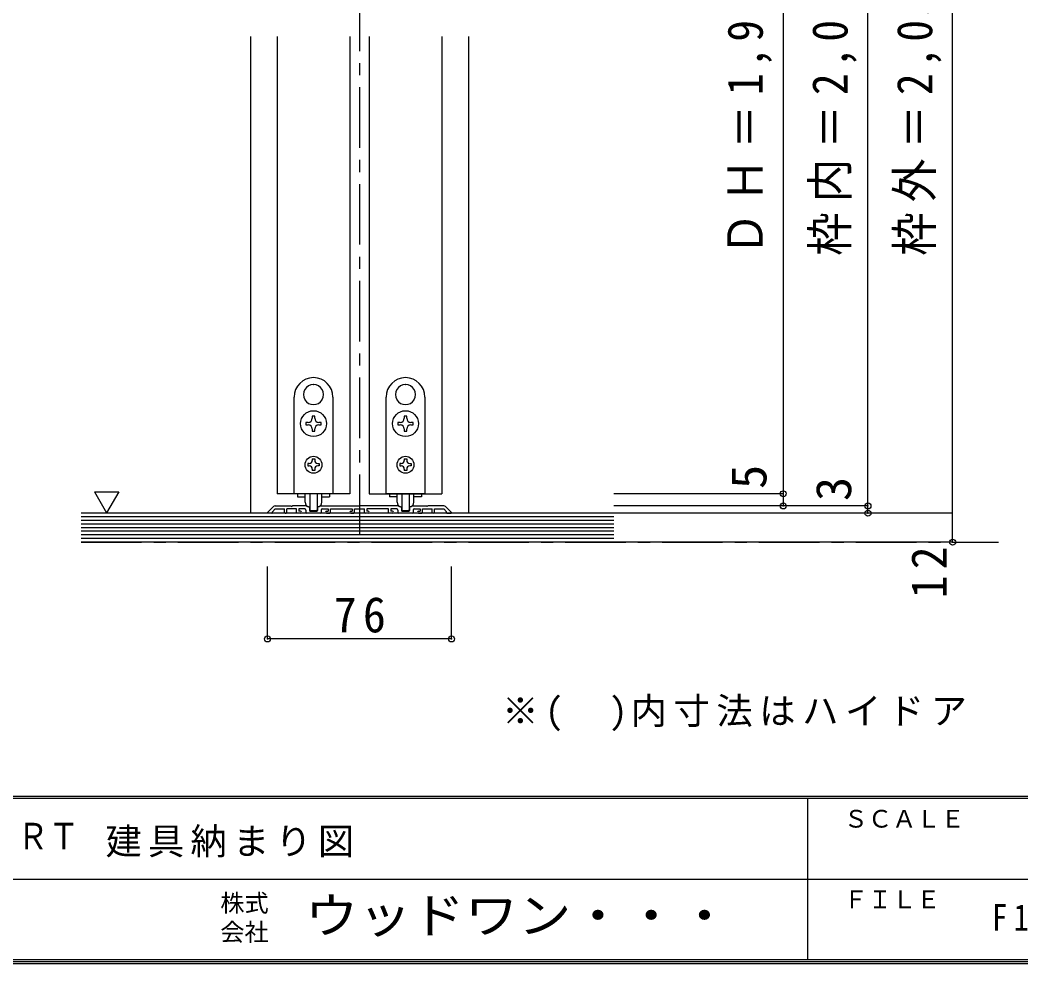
# Model space of a CAD drawing. Units: millimetres at full size, sheet at 1:5; details may follow other scales. Extents: x -973 to 977, y -718 to 696.
# Drawn here: x 149.8 to 563.2, y -700.8 to -310.7 of the extents above; entities that cross this region are included whole.
import ezdxf
from ezdxf.enums import TextEntityAlignment as Align

# ---------------------------------------------------------------- set-up
doc = ezdxf.new("R2010")
doc.units = ezdxf.units.MM
doc.header["$LTSCALE"] = 5
doc.header["$PDMODE"] = 32
doc.header["$PDSIZE"] = 2.5
doc.linetypes.add('CHAIN1', pattern=[8, 5, -1, 1, -1])
for name, color, linetype in [('0-1_通り芯', 4, 'CHAIN1'), ('0-3_仕上げ', 2, 'Continuous'), ('0-4_枠', 3, 'Continuous'), ('0-6_扉', 6, 'Continuous'), ('0-7_金物', 7, 'Continuous'), ('0-A_文字', 7, 'Continuous'), ('0-B_寸法', 7, 'Continuous'), ('F-0_補助線', 7, 'Continuous'), ('F-1_枠', 6, 'Continuous'), ('F-A_文字', 7, 'Continuous')]:
    doc.layers.add(name, color=color, linetype=linetype)
doc.styles.add('HGP明朝B', font='')
doc.styles.add('ＭＳ ゴシック', font='')
doc.styles.get('HGP明朝B').set_extended_font_data('HGP明朝B')
doc.styles.get('ＭＳ ゴシック').set_extended_font_data('MS Gothic')

msp = doc.modelspace()

# ---------------------------------------------------------------- linework, layer by layer
at = {"layer": '0-1_通り芯'}
for p, q in [((289.986, -18.5), (289.986, -526.5)), ((174.986, -526.5), (553.986, -526.5))]:
    msp.add_line(p, q, dxfattribs=at)
at = {"layer": '0-3_仕上げ'}
for p, q in [((394.986, -514.5), (174.986, -514.5)), ((394.986, -526.5), (174.986, -526.5))]:
    msp.add_line(p, q, dxfattribs=at)
at = {"layer": '0-3_仕上げ', "color": 7}
for p, q in [((394.986, -516), (174.986, -516)), ((394.986, -517.5), (174.986, -517.5)), ((394.986, -519), (174.986, -519)), ((394.986, -520.5), (174.986, -520.5)), ((394.986, -522), (174.986, -522)), ((394.986, -523.5), (174.986, -523.5)), ((394.986, -525), (174.986, -525))]:
    msp.add_line(p, q, dxfattribs=at)
at = {"layer": '0-4_枠', "color": 4}
for p, q in [((244.986, -317.5), (244.986, -514.5)), ((334.986, -317.5), (334.986, -514.5))]:
    msp.add_line(p, q, dxfattribs=at)
at = {"layer": '0-4_枠'}
for p, q in [((254.411, -511.793), (252.045, -514.159)), ((255.118, -511.5), (261.686, -511.5)), ((261.686, -511.5), (261.986, -511.8)), ((261.986, -511.8), (262.286, -511.5)), ((267.758, -511.5), (262.286, -511.5)), ((267.911, -511.524), (269.04, -511.888)), ((269.386, -512.364), (269.386, -513.4)), ((272.586, -512.364), (272.586, -513.4)), ((274.061, -511.524), (272.933, -511.888)), ((274.215, -511.5), (289.686, -511.5)), ((305.911, -511.524), (307.04, -511.888)), ((307.386, -512.364), (307.386, -513.4)), ((310.586, -512.364), (310.586, -513.4)), ((312.061, -511.524), (310.933, -511.888)), ((312.215, -511.5), (317.686, -511.5)), ((325.562, -511.793), (327.928, -514.159)), ((253.786, -514.5), (252.186, -514.5)), ((258.986, -514.2), (258.986, -512.7)), ((259.286, -514.5), (259.686, -514.5)), ((259.986, -514.2), (259.986, -512.7)), ((263.986, -512.7), (259.986, -512.7)), ((263.986, -514.2), (263.986, -512.7)), ((265.586, -514.5), (264.286, -514.5)), ((264.986, -512.7), (264.986, -513.7)), ((267.386, -512.7), (264.986, -512.7)), ((265.586, -513.7), (264.986, -513.7)), ((267.886, -513.2), (267.886, -514.2)), ((273.786, -514.5), (268.186, -514.5)), ((269.686, -513.7), (272.286, -513.7)), ((274.086, -513.2), (274.086, -514.2)), ((276.386, -513.7), (276.986, -513.7)), ((276.386, -514.5), (277.686, -514.5)), ((286.386, -513.7), (286.986, -513.7)), ((286.386, -514.5), (287.686, -514.5)), ((291.986, -514.2), (291.986, -512.7)), ((293.586, -514.5), (292.286, -514.5)), ((292.986, -512.7), (292.986, -513.7)), ((301.986, -512.7), (292.986, -512.7)), ((293.586, -513.7), (292.986, -513.7)), ((301.986, -514.2), (301.986, -512.7)), ((303.586, -514.5), (302.286, -514.5)), ((302.986, -512.7), (302.986, -513.7)), ((305.386, -512.7), (302.986, -512.7)), ((303.586, -513.7), (302.986, -513.7)), ((305.886, -513.2), (305.886, -514.2)), ((311.786, -514.5), (306.186, -514.5)), ((307.686, -513.7), (310.286, -513.7)), ((312.086, -513.2), (312.086, -514.2)), ((314.386, -513.7), (314.986, -513.7)), ((314.386, -514.5), (315.686, -514.5)), ((319.986, -514.2), (319.986, -512.7)), ((320.686, -514.5), (320.286, -514.5)), ((325.986, -513.914), (324.772, -512.7)), ((325.986, -514.3), (325.986, -513.914)), ((326.186, -514.5), (327.786, -514.5))]:
    msp.add_line(p, q, dxfattribs=at)
for points in [[(305.758, -511.5), (290.286, -511.5), (289.986, -511.8), (289.686, -511.5)], [(324.855, -511.5), (318.286, -511.5), (317.986, -511.8), (317.686, -511.5)], [(253.986, -514.3), (253.986, -513.914), (255.2, -512.7), (258.986, -512.7)], [(274.586, -512.7), (276.986, -512.7), (276.986, -513.7)], [(277.986, -514.2), (277.986, -512.7), (286.986, -512.7), (286.986, -513.7)], [(287.986, -514.2), (287.986, -512.7), (291.986, -512.7)], [(312.586, -512.7), (314.986, -512.7), (314.986, -513.7)], [(315.986, -514.2), (315.986, -512.7), (319.986, -512.7)], [(320.986, -514.2), (320.986, -512.7), (324.772, -512.7)]]:
    msp.add_lwpolyline(points, dxfattribs=at)
for centre, radius, start, end in [((255.118, -512.5), 1, 90, 135), ((267.758, -512), 0.5, 72.1213, 90), ((268.886, -512.364), 0.5, 0, 72.1213), ((273.086, -512.364), 0.5, 107.8787, 180), ((274.215, -512), 0.5, 90, 107.8787), ((305.758, -512), 0.5, 72.1213, 90), ((306.886, -512.364), 0.5, 0, 72.1213), ((311.086, -512.364), 0.5, 107.8787, 180), ((312.215, -512), 0.5, 90, 107.8787), ((324.855, -512.5), 1, 45, 90), ((252.186, -514.3), 0.2, 135, 270), ((253.786, -514.3), 0.2, 270, 0), ((259.286, -514.2), 0.3, 180, 270), ((259.686, -514.2), 0.3, 270, 0), ((264.286, -514.2), 0.3, 180, 270), ((265.586, -514.1), 0.4, 0, 90), ((265.586, -514.1), 0.4, 270, 0), ((267.386, -513.2), 0.5, 0, 90), ((268.186, -514.2), 0.3, 180, 270), ((269.686, -513.4), 0.3, 180, 270), ((272.286, -513.4), 0.3, 270, 0), ((273.786, -514.2), 0.3, 270, 0), ((274.586, -513.2), 0.5, 90, 180), ((276.386, -514.1), 0.4, 90, 180), ((276.386, -514.1), 0.4, 180, 270), ((277.686, -514.2), 0.3, 270, 0), ((286.386, -514.1), 0.4, 90, 180), ((286.386, -514.1), 0.4, 180, 270), ((287.686, -514.2), 0.3, 270, 0), ((292.286, -514.2), 0.3, 180, 270), ((293.586, -514.1), 0.4, 0, 90), ((293.586, -514.1), 0.4, 270, 0), ((302.286, -514.2), 0.3, 180, 270), ((303.586, -514.1), 0.4, 0, 90), ((303.586, -514.1), 0.4, 270, 0), ((305.386, -513.2), 0.5, 0, 90), ((306.186, -514.2), 0.3, 180, 270), ((307.686, -513.4), 0.3, 180, 270), ((310.286, -513.4), 0.3, 270, 0), ((311.786, -514.2), 0.3, 270, 0), ((312.586, -513.2), 0.5, 90, 180), ((314.386, -514.1), 0.4, 90, 180), ((314.386, -514.1), 0.4, 180, 270), ((315.686, -514.2), 0.3, 270, 0), ((320.286, -514.2), 0.3, 180, 270), ((320.686, -514.2), 0.3, 270, 0), ((326.186, -514.3), 0.2, 180, 270), ((327.786, -514.3), 0.2, 270, 45)]:
    msp.add_arc(centre, radius, start, end, dxfattribs=at)
at = {"layer": '0-6_扉'}
for p, q in [((255.986, -317.5), (255.986, -506.5)), ((285.986, -317.5), (285.986, -506.5)), ((293.986, -317.5), (293.986, -506.5)), ((323.986, -317.5), (323.986, -506.5)), ((285.986, -506.5), (255.986, -506.5)), ((293.986, -506.5), (323.986, -506.5))]:
    msp.add_line(p, q, dxfattribs=at)
at = {"layer": '0-7_金物'}
for p, q in [((270.887, -461.351), (270.986, -461.45)), ((271.085, -461.351), (270.986, -461.45)), ((308.887, -461.351), (308.986, -461.45)), ((309.085, -461.351), (308.986, -461.45)), ((262.986, -506.5), (262.986, -466.5)), ((278.986, -466.5), (278.986, -506.5)), ((300.986, -506.5), (300.986, -466.5)), ((316.986, -466.5), (316.986, -506.5)), ((267.344, -467.489), (267.479, -467.525)), ((267.443, -467.66), (267.479, -467.525)), ((274.629, -467.489), (274.494, -467.525)), ((274.53, -467.66), (274.494, -467.525)), ((305.344, -467.489), (305.479, -467.525)), ((305.443, -467.66), (305.479, -467.525)), ((312.629, -467.489), (312.494, -467.525)), ((312.53, -467.66), (312.494, -467.525)), ((270.486, -474.35), (270.486, -475.3)), ((271.486, -474.35), (270.486, -474.35)), ((271.486, -475.3), (271.486, -474.35)), ((308.486, -474.35), (308.486, -475.3)), ((309.486, -474.35), (308.486, -474.35)), ((309.486, -475.3), (309.486, -474.35)), ((268.786, -477), (267.836, -477)), ((267.836, -477), (267.836, -478)), ((267.836, -478), (268.786, -478)), ((274.136, -477), (273.186, -477)), ((273.186, -478), (274.136, -478)), ((274.136, -478), (274.136, -477)), ((306.786, -477), (305.836, -477)), ((305.836, -477), (305.836, -478)), ((305.836, -478), (306.786, -478)), ((312.136, -477), (311.186, -477)), ((311.186, -478), (312.136, -478)), ((312.136, -478), (312.136, -477)), ((271.486, -480.65), (271.486, -479.7)), ((309.486, -480.65), (309.486, -479.7)), ((269.186, -494), (268.586, -494)), ((268.586, -494), (268.586, -495)), ((268.586, -495), (269.186, -495)), ((270.486, -492.1), (271.486, -492.1)), ((270.486, -492.1), (270.486, -492.7)), ((271.486, -492.1), (271.486, -492.7)), ((272.786, -494), (273.386, -494)), ((307.186, -494), (306.586, -494)), ((306.586, -494), (306.586, -495)), ((306.586, -495), (307.186, -495)), ((308.486, -492.1), (309.486, -492.1)), ((308.486, -492.1), (308.486, -492.7)), ((309.486, -492.1), (309.486, -492.7)), ((310.786, -494), (311.386, -494)), ((270.486, -496.3), (270.486, -496.9)), ((271.486, -496.9), (270.486, -496.9)), ((271.486, -496.3), (271.486, -496.9)), ((308.486, -496.3), (308.486, -496.9)), ((309.486, -496.9), (308.486, -496.9)), ((309.486, -496.3), (309.486, -496.9)), ((278.986, -506.5), (262.986, -506.5)), ((264.386, -506.5), (264.386, -507.7)), ((264.386, -507.7), (267.519, -507.7)), ((267.486, -509.921), (267.486, -506.5)), ((269.486, -506.5), (269.486, -513.121)), ((272.486, -506.5), (272.486, -513.121)), ((274.454, -507.7), (277.586, -507.7)), ((274.486, -509.921), (274.486, -506.5)), ((277.586, -506.5), (277.586, -507.7)), ((316.986, -506.5), (300.986, -506.5)), ((302.386, -506.5), (302.386, -507.7)), ((305.519, -507.7), (302.386, -507.7)), ((305.486, -509.921), (305.486, -506.5)), ((307.486, -506.5), (307.486, -513.121)), ((310.486, -506.5), (310.486, -513.121)), ((315.586, -507.7), (312.454, -507.7)), ((312.486, -509.921), (312.486, -506.5)), ((315.586, -506.5), (315.586, -507.7)), ((269.786, -513.421), (272.186, -513.421)), ((307.786, -513.421), (310.186, -513.421))]:
    msp.add_line(p, q, dxfattribs=at)
for points in [[(270.486, -479.7), (270.486, -480.65), (271.486, -480.65)], [(308.486, -479.7), (308.486, -480.65), (309.486, -480.65)], [(273.386, -494), (273.386, -495), (272.786, -495)], [(311.386, -494), (311.386, -495), (310.786, -495)]]:
    msp.add_lwpolyline(points, dxfattribs=at)
for centre, radius in [((270.986, -477.5), 5.35), ((308.986, -477.5), 5.35), ((270.986, -494.5), 3.5), ((308.986, -494.5), 3.5)]:
    msp.add_circle(centre, radius, dxfattribs=at)
for centre, radius, start, end in [((270.986, -466.5), 8, 0, 180), ((308.986, -466.5), 8, 0, 180), ((270.986, -465.5), 4.15, 91.3645, 208.6355), ((270.986, -465.5), 4.15, 331.3645, 88.6355), ((308.986, -465.5), 4.15, 91.3645, 208.6355), ((308.986, -465.5), 4.15, 331.3645, 88.6355), ((270.986, -465.5), 4.15, 211.3645, 328.6355), ((308.986, -465.5), 4.15, 211.3645, 328.6355), ((268.786, -475.3), 1.7, 270, 0), ((273.186, -475.3), 1.7, 180, 270), ((306.786, -475.3), 1.7, 270, 0), ((311.186, -475.3), 1.7, 180, 270), ((268.786, -479.7), 1.7, 0, 90), ((273.186, -479.7), 1.7, 90, 180), ((306.786, -479.7), 1.7, 0, 90), ((311.186, -479.7), 1.7, 90, 180), ((269.186, -492.7), 1.3, 270, 0), ((269.186, -496.3), 1.3, 0, 90), ((272.786, -492.7), 1.3, 180, 270), ((272.786, -496.3), 1.3, 90, 180), ((307.186, -492.7), 1.3, 270, 0), ((307.186, -496.3), 1.3, 0, 90), ((310.786, -492.7), 1.3, 180, 270), ((310.786, -496.3), 1.3, 90, 180), ((269.486, -509.921), 2, 180, 264.78409), ((269.286, -512.112), 0.2, 0, 84.78409), ((272.686, -512.112), 0.2, 95.21591, 180), ((272.486, -509.921), 2, 275.21591, 0), ((307.486, -509.921), 2, 180, 264.78409), ((307.286, -512.112), 0.2, 0, 84.78409), ((310.686, -512.112), 0.2, 95.21591, 180), ((310.486, -509.921), 2, 275.21591, 0), ((269.786, -513.121), 0.3, 180, 270), ((272.186, -513.121), 0.3, 270, 0), ((307.786, -513.121), 0.3, 180, 270), ((310.186, -513.121), 0.3, 270, 0)]:
    msp.add_arc(centre, radius, start, end, dxfattribs=at)
at = {"layer": '0-A_文字'}
msp.add_line((180.551, -505.686), (185.551, -514.347), dxfattribs=at)
msp.add_lwpolyline([(180.551, -505.686), (190.551, -505.686), (185.551, -514.347)], dxfattribs=at)
at = {"layer": '0-B_寸法', "color": 4}
for p, q in [((534.986, -514.5), (534.986, -76.5)), ((499.986, -511.5), (499.986, -106.5)), ((464.986, -120.5), (464.986, -506.5)), ((464.986, -506.5), (394.986, -506.5)), ((464.986, -506.5), (464.986, -511.5)), ((499.986, -511.5), (394.986, -511.5)), ((499.986, -514.5), (499.986, -511.5)), ((534.986, -514.5), (394.986, -514.5)), ((534.986, -526.5), (534.986, -514.5)), ((534.986, -526.5), (394.986, -526.5)), ((251.986, -566.5), (251.986, -536.5)), ((327.986, -566.5), (327.986, -536.5)), ((327.986, -566.5), (251.986, -566.5))]:
    msp.add_line(p, q, dxfattribs=at)
at = {"layer": '0-B_寸法'}
for p in [(464.986, -506.5), (464.986, -511.5), (499.986, -511.5), (499.986, -514.5), (534.986, -526.5), (251.986, -566.5), (327.986, -566.5)]:
    msp.add_point(p, dxfattribs=at)
at = {"layer": 'F-1_枠'}
for p, q in [((976.653, -631.667), (-973.347, -631.667)), ((976.653, -632.5), (-973.347, -632.5)), ((474.986, -632.5), (474.986, -699.167)), ((1.653, -665.833), (974.986, -665.834)), ((976.653, -699.167), (-973.347, -699.167)), ((976.653, -700), (-973.347, -700)), ((976.653, -700.833), (-973.347, -700.833))]:
    msp.add_line(p, q, dxfattribs=at)

# ---------------------------------------------------------------- texts
at = {"layer": '0-A_文字', "char_height": 14.66, "attachment_point": 7, "rotation": 90, "style": 'ＭＳ ゴシック'}
for s, insert in [('\\T1.23;\\W0.9;ＤＨ＝1,983(2,183)', (460.476, -408.125)), ('\\T1.23;\\W0.9;枠内＝2,002(2,202)', (495.476, -408.125)), ('\\T1.23;\\W0.9;枠外＝2,035(2,235)', (530.476, -408.125))]:
    msp.add_mtext(s, dxfattribs=dict(at, insert=insert))
at = {"layer": '0-A_文字', "insert": (348.915, -604.63), "char_height": 11, "attachment_point": 7, "style": 'ＭＳ ゴシック'}
msp.add_mtext('\\T1.18;※(\u3000)内寸法はハイドア', dxfattribs=at)
at = {"layer": '0-B_寸法', "style": 'ＭＳ ゴシック'}
for s, p in [('5', (462.486, -504.5)), ('3', (497.486, -509.5))]:
    msp.add_text(s, height=14.66, rotation=90, dxfattribs=at).set_placement(p, align=Align.BOTTOM_LEFT)
at = {"layer": '0-B_寸法', "insert": (532.486, -549.75), "char_height": 14.66, "attachment_point": 7, "rotation": 90, "style": 'ＭＳ ゴシック'}
msp.add_mtext('\\T1.27;\\W0.95;12', dxfattribs=at)
at = {"layer": '0-B_寸法', "insert": (279.361, -564), "char_height": 14.66, "attachment_point": 7, "style": 'ＭＳ ゴシック'}
msp.add_mtext('\\T1.27;\\W0.95;76', dxfattribs=at)
at = {"layer": 'F-0_補助線', "style": 'HGP明朝B', "width": 0.85}
msp.add_text('ＳＯＦＴＡＲＴ', height=11, dxfattribs=at).set_placement((84.986, -656.798), align=Align.BOTTOM_LEFT)
at = {"layer": 'F-0_補助線', "insert": (185.035, -656.798), "char_height": 11, "attachment_point": 7, "style": 'ＭＳ ゴシック'}
msp.add_mtext('\\T1.17;建具納まり図', dxfattribs=at)
at = {"layer": 'F-A_文字', "style": 'ＭＳ ゴシック'}
for s, p in [('ＳＣＡＬＥ', (489.986, -646.667)), ('株式', (232.486, -681.5)), ('ＦＩＬＥ', (489.986, -680)), ('会社', (232.486, -693.5))]:
    msp.add_text(s, height=7.331, dxfattribs=at).set_placement(p, align=Align.BOTTOM_LEFT)
at = {"layer": 'F-A_文字', "style": 'ＭＳ ゴシック', "width": 1.1}
msp.add_text('ウッドワン・・・', height=14.66, dxfattribs=at).set_placement((267.486, -692.5), align=Align.BOTTOM_LEFT)
at = {"layer": 'F-A_文字', "insert": (551.236, -690.001), "char_height": 11, "attachment_point": 7, "style": 'ＭＳ ゴシック'}
msp.add_mtext('\\T1.4;\\W0.85;F13(X)-A3234e_S01', dxfattribs=at)

doc.saveas('drawing.dxf')
